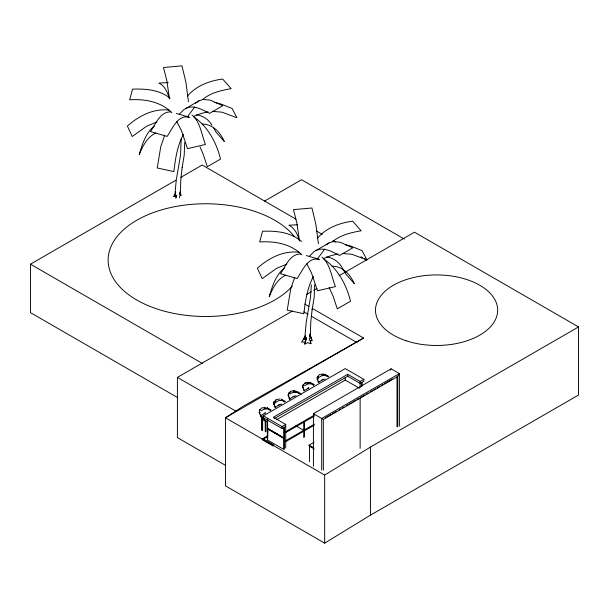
<?xml version="1.0" encoding="UTF-8"?>
<svg xmlns="http://www.w3.org/2000/svg" width="609" height="609" viewBox="0 0 609 609"><rect width="100%" height="100%" fill="white"/><g stroke="black" fill="none" stroke-linecap="round" stroke-linejoin="round"><path stroke-width="0.91" d="M175.521 193.152L175.529 191.538L175.461 193.023M184.702 142.536L184.207 155.188L182.114 167.772M314.678 284.677L314.191 297.329L312.097 309.905M180.028 194.697L180.127 192.52L180.135 195.124M310.011 336.838L310.103 334.661L310.118 337.264M267.526 429.36L267.64 428.949M261.748 430.312L261.748 417.492L262.677 417.903M288.011 395.781L289.092 396.086L288.148 395.523M311.359 284.791L310.491 297.451L306.22 322.207L304.942 336.564L303.48 339.046M174.882 196.555L175.027 194.72L173.732 196.623M182.144 167.612L180.797 179.914L180.317 194.279L180.188 191.706L180.903 195.527M312.12 309.753L310.78 322.054L310.293 336.419L310.171 333.846L311.115 338.398L310.301 335.917L312.105 340.294L310.369 341.276M260.781 416.784L260.911 415.802M175.422 193.761L175.651 192.109M305.101 337.302L305.36 335.696M175.377 193.555L175.636 192.033M174.958 196.646L175.255 194.987M305.238 337.127L304.797 339.609L305.002 336.861L301.562 342.129L305.535 341.87M289.808 399.291L291.711 397.418L296.126 395.683M305.307 342.958L304.706 344.062L307.872 342.669L310.407 343.682L311.016 343.377M179.396 197.818L179.861 195.664M309.22 340.675L309.844 337.805M296.012 391.244C297.93 391.93 290.12 392.455 290.059 394.076M304.706 344.062L306.586 337.987L305.688 340.264M259.274 411.128L261.52 408.007L265.669 407.299M273.738 402.77L275.991 399.656L280.132 398.948M288.209 394.419L290.455 391.305L294.596 390.597M302.673 386.068L304.926 382.954L309.067 382.246M317.144 377.717L319.39 374.596L323.531 373.896M274.59 403.965L275.215 402.062M303.016 387.887L302.475 387.423L303.587 384.918M317.989 378.905L318.621 377.001M175.765 198.229L176.61 195.847L176.009 197.369M259.152 412.278C259.312 413.945 261.116 411.836 259.16 412.27M164.704 135.198L160.738 146.754L157.251 167.977L173.869 171.586C175.377 158.82 177.28 145.779 183.431 134.3M294.68 277.339L290.721 288.894L287.227 310.118L303.845 313.726C305.353 300.96 307.256 287.92 313.414 276.44M303.556 387.735L302.795 387.111M390.3 370.257L391.13 368.826L399.397 373.599L399.397 426.186M173.862 196.288L174.958 194.423L176.237 180.066L180.515 155.31L181.2 138.852M261.002 415.635L265.524 412.841L264.093 413.435M275.474 407.284L278.511 405.099L281.662 404.041M304.409 390.575L308.923 387.781L307.446 388.397M318.872 382.224L321.91 380.046L325.061 378.981M187.519 116.623L194.789 106.94M317.502 258.764L324.772 249.081M273.616 403.927C273.791 405.594 275.58 403.493 273.631 403.919M317.023 378.874C317.091 380.473 319.047 378.554 317.083 378.821M179.579 113.898L183.987 109.544L199.044 100.805L203.071 99.465L210.295 100.127L222.81 105.707L209.587 113.343C202.371 109.871 193.898 104.367 185.821 108.44M309.562 256.039L313.962 251.684L329.027 242.945L333.054 241.606L340.271 242.268L352.794 247.848L339.563 255.483C332.347 252.012 323.874 246.508 315.797 250.581M261.124 410.778L264.481 408.883L267.244 408.738L267.313 407.588L267.206 408.746M275.595 402.427L278.945 400.532L281.716 400.387L281.784 399.238L281.67 400.395M304.523 385.718L307.88 383.822L310.651 383.678L310.681 382.521L310.605 383.685M318.994 377.367L322.351 375.471L325.115 375.327L325.153 374.17L325.077 375.334M187.549 95.994C196.349 85.618 209.526 80.837 222.658 79.033L231.154 88.655C221.151 90.398 210.783 92.728 202.789 99.381M317.533 238.134C326.325 227.758 339.51 222.978 352.641 221.174L361.129 230.796C351.134 232.539 340.766 234.868 332.773 241.522M274.651 401.62L276.296 400.083M289.123 393.269L290.211 392.242M195.535 103.218L199.044 100.805M326.074 244.917L329.027 242.945M154.686 125.72C145.772 132.633 142.232 144.219 139.225 154.595C142.727 146.152 147.089 137.124 155.797 133.013M284.669 267.861C275.748 274.773 272.215 286.359 269.208 296.735C272.71 288.293 277.072 279.265 285.773 275.154M262.608 418.193L261.703 417.454L262.22 417.355M324.666 543.144L324.666 475.073L370.439 447.09L578.55 326.942L578.55 395.013L370.439 515.161L324.666 543.144L225.459 485.868L225.459 417.797L242.511 406.645L363.611 338.041L312.09 308.291M177.759 397.669L30.45 312.623L30.45 264.177L175.902 180.203M180.827 177.356L202.196 165.024L296.012 219.187M264.489 201.115L301.546 179.724L404.346 239.071M306.365 294.604L311.275 291.772M313.726 290.356L317 288.46M339.076 275.717L414.447 232.196L578.55 326.942M225.421 465.314L177.409 437.597L177.409 377.405L292.465 310.978M363.611 338.041L225.459 417.797L324.666 475.073M285.728 426.346L282.005 428.492L263.408 417.751L263.408 415.84L345.25 368.59L363.847 379.331L363.847 381.242L360.132 383.388L347.731 376.225L274.141 418.71M363.847 379.331L360.132 381.478L347.731 374.314L273.327 417.272L285.728 424.435L285.728 447.935M276.57 419.746L345.25 380.092L359.348 388.23M267.869 428.766L284.175 438.214L284.076 427.297M267.747 429.025L282.858 437.871M263.408 415.84L282.005 426.582L285.728 424.435M267.922 435.663L262.167 438.99L262.167 439.706L273.121 446.032L273.738 444.958L263.408 438.99L267.496 436.63M313.422 466.273L313.422 413.694L391.13 368.826M285.728 431.636L314.343 415.117M285.728 432.596L314.343 416.076M267.541 428.728L284.175 438.214M285.728 440.688L314.343 424.161M325.351 417.782L331.014 414.516M332.636 413.58L336.678 411.242M339.099 409.842L340.72 408.913M342.334 407.977L343.956 407.04M346.384 405.64L347.998 404.711M349.619 403.775L351.233 402.838M352.855 401.91L355.275 400.509M356.897 399.573L358.511 398.636M360.132 397.707L364.981 394.906M366.603 393.97L368.217 393.033M370.645 391.633L372.259 390.704M373.88 389.768L375.494 388.831M377.116 387.903L379.536 386.502M381.158 385.566L382.772 384.629M384.393 383.7L392.478 379.026M313.422 413.694L323.341 419.418L397.746 376.469L399.397 373.599L321.689 418.467L321.689 470.11M285.728 441.639L314.343 425.12M314.29 449.039L309.083 446.077L309.083 445.126L313.985 442.294M194.34 116.06L201.046 113.51L208.118 111.797M324.323 258.193L331.022 255.651L338.094 253.93M321.955 380.024L323.394 379.437M293.02 396.733L294.467 396.139M278.557 405.084L279.995 404.498M305.231 383.373C308.192 381.843 311.808 382.757 314.335 384.713M156.81 121.99L146.586 126.238L132.229 136.492L127.388 126.055C138.89 115.916 153.537 108.113 169.332 110.168M286.786 264.123L276.562 268.379L262.213 278.633L257.371 268.196C268.866 258.056 283.512 250.253 299.316 252.309M310.697 340.271L312.105 340.294M168.229 82.596L158.842 83.098C164.651 85.8 167.513 91.921 169.058 97.813M297.276 224.782L288.818 225.231C294.627 227.941 297.497 234.062 299.042 239.954M322.176 374.977L324.605 375.106L328.32 376.902L327.079 376.012M264.306 408.388L266.734 408.517L270.457 410.314L269.208 409.423M322.062 375.304L323.668 375.251M309.205 383.601L307.598 383.655L310.506 383.579M294.733 391.952L293.127 392.006L296.141 392.036M265.806 408.662L264.192 408.715L267.107 408.639M212.45 111.34L221.996 112.178L236.939 117.765L232.136 108.509L220.785 103.941L214.558 102.441M342.425 253.481L351.979 254.318L366.915 259.906L362.119 250.649L350.769 246.082L345.417 244.742M322.793 375.281L324.978 375.228M308.474 383.373L310.133 383.457L313.856 385.261L312.615 384.363M293.165 390.97C296.164 390.818 299.339 391.96 301.112 394.48M170.817 111.858C160.015 111.645 155.683 124.107 150.484 131.574L167.148 136.431C172.355 128.811 178.079 113.731 189.711 117.468M300.8 253.991C289.998 253.778 285.659 266.247 280.467 273.707L297.131 278.572C302.338 270.952 308.063 255.871 319.687 259.609M202.043 124.053C212.762 123.931 220.291 132.465 224.333 141.524L215.837 131.902L213.698 128.042M332.019 266.194C342.745 266.072 350.274 274.598 354.316 283.665L345.821 274.042L342.753 268.645M196.555 114.804C202.964 115.619 208.674 119.547 211.894 125.127M326.531 256.945C333.237 257.752 339.015 262.053 342.296 267.876M176.404 113.441L188.683 117.027M306.38 255.582L318.659 259.168M267.869 428.911L267.518 439.173M266.453 421.329L262.943 419.388M324.772 374.406L328.799 376.362M295.669 391.815L299.392 393.612L298.144 392.714M281.373 399.458L285.4 401.422M281.198 400.166L284.921 401.963L283.68 401.065M266.902 407.817L270.929 409.773M191.98 115.002C200.468 122.105 201.495 134.658 205.461 144.462L187.488 148.642L181.505 130.783L176.823 121.663M321.963 257.143C330.451 264.245 331.471 276.798 335.437 286.595L317.472 290.775L311.481 272.916L306.799 263.804M283.078 448.985L267.359 439.911M283.512 437.795L283.863 437.764A0.815 0.472 60 0 0 283.954 437.452M316.581 231.062L322.344 234.389M333.047 240.563L335.513 241.994M361.023 256.716L362.667 257.668M364.319 258.619L366.785 260.043M304.728 304.043L308.816 306.403M303.914 311.922L308.002 314.29M311.275 316.178L357.064 342.616M397.334 376.225L397.746 376.469L397.746 426.201M30.45 264.177L202.447 363.482M295.875 425.782L303.708 430.304L303.708 422.212M309.083 445.126L313.734 447.805M270.213 429.916L267.747 428.728M271.85 430.86L273.494 431.811M275.139 432.755L277.605 434.179M267.526 419.091L267.534 428.218L269.117 429.398M270.685 430.312L272.261 431.218M273.837 432.124L275.413 433.037M276.988 433.943L281.708 436.676M177.409 377.405L236.003 411.235M170.109 98.239C159.558 89.744 145.604 88.663 132.587 89.127L129.664 99.8C144.721 98.856 160.829 101.596 171.86 112.741M361.853 382.414L361.883 386.03M193.639 116.722C207.92 126.634 216.431 142.514 220.542 159.078L207.311 166.714L203.185 154.184L200.056 146.967M323.623 258.863C337.896 268.775 346.407 284.654 350.518 301.219L337.295 308.854L333.169 296.324L329.157 287.501M301.485 241.461C290.782 232.158 276.166 230.689 262.57 231.268L259.64 241.94C274.697 240.997 290.813 243.737 301.843 254.882M283.649 438.023L283.954 438.686M283.741 427.221L283.954 427.792M310.225 342.075L310.666 342.738M289.435 399.321L288.346 395.53M304.454 390.498L303.861 389.311M289.991 398.857L289.397 397.662M275.519 407.208L274.925 406.02M361.449 382.513L361.586 382.97M318.347 382.581L317.281 378.828M303.883 390.932L302.81 387.179M274.948 407.642L273.883 403.881M318.332 380.96L318.941 382.186M260.462 414.371L265.882 421.367L265.966 431.621M180.873 195.23L180.317 193.776L180.865 195.436M265.296 431.865L265.174 421.535L260.5 416.031L259.411 412.232M310.499 340.857L310.948 343.727M299.476 241.035L296.857 222.978L293.477 209.641L311.953 207.996L315.873 224.249L318.416 243.806M169.492 98.894L166.874 80.837L163.494 67.5L181.969 65.856L185.89 82.108L188.44 101.665M306.045 337.241L306.182 338.726M176.062 195.101L176.199 196.585M397.334 376.697L397.334 426.84M397.121 376.575L397.121 426.719M370.439 447.09L370.439 515.161M361.784 382.429L361.784 386.015M361.579 382.551L361.586 386.487M361.472 382.612L361.472 385.459M360.132 381.478L360.132 387.804M360.132 398.172L360.132 448.315M347.731 374.314L347.731 376.225M345.25 377.443L345.25 380.092M323.341 419.418L323.341 470.095M309.494 446.268L309.494 461.683M304.53 421.74L304.53 429.825M304.53 430.784L304.53 437.072M303.708 431.256L303.708 437.551M284.076 438.274L284.076 449.252M283.969 427.358L283.969 449.313M282.005 426.582L282.005 428.492M267.64 419.236L267.64 439.523M267.336 419.578L267.336 438.792M262.639 417.835L262.639 430.182M262.289 418.04L262.289 430.677M262.098 417.287L262.098 429.117M292.335 286.169A97.623 56.363 0 0 1 143.001 303.305A97.623 56.363 0 0 1 146.32 215.419A97.623 56.363 0 0 1 294.223 236.3M259.837 409.781L259.365 410.809L259.837 409.781M274.301 401.43L273.837 402.458L274.301 401.43M288.773 393.071L288.301 394.107L288.773 393.071M303.236 384.721L302.772 385.756L303.236 384.721M317.708 376.37L317.236 377.397L317.708 376.37M406.043 340.743A61.09 35.269 0 0 0 497.675 310.202A61.09 35.269 0 0 0 406.043 279.653A61.09 35.269 0 0 0 406.043 340.743"/></g></svg>
